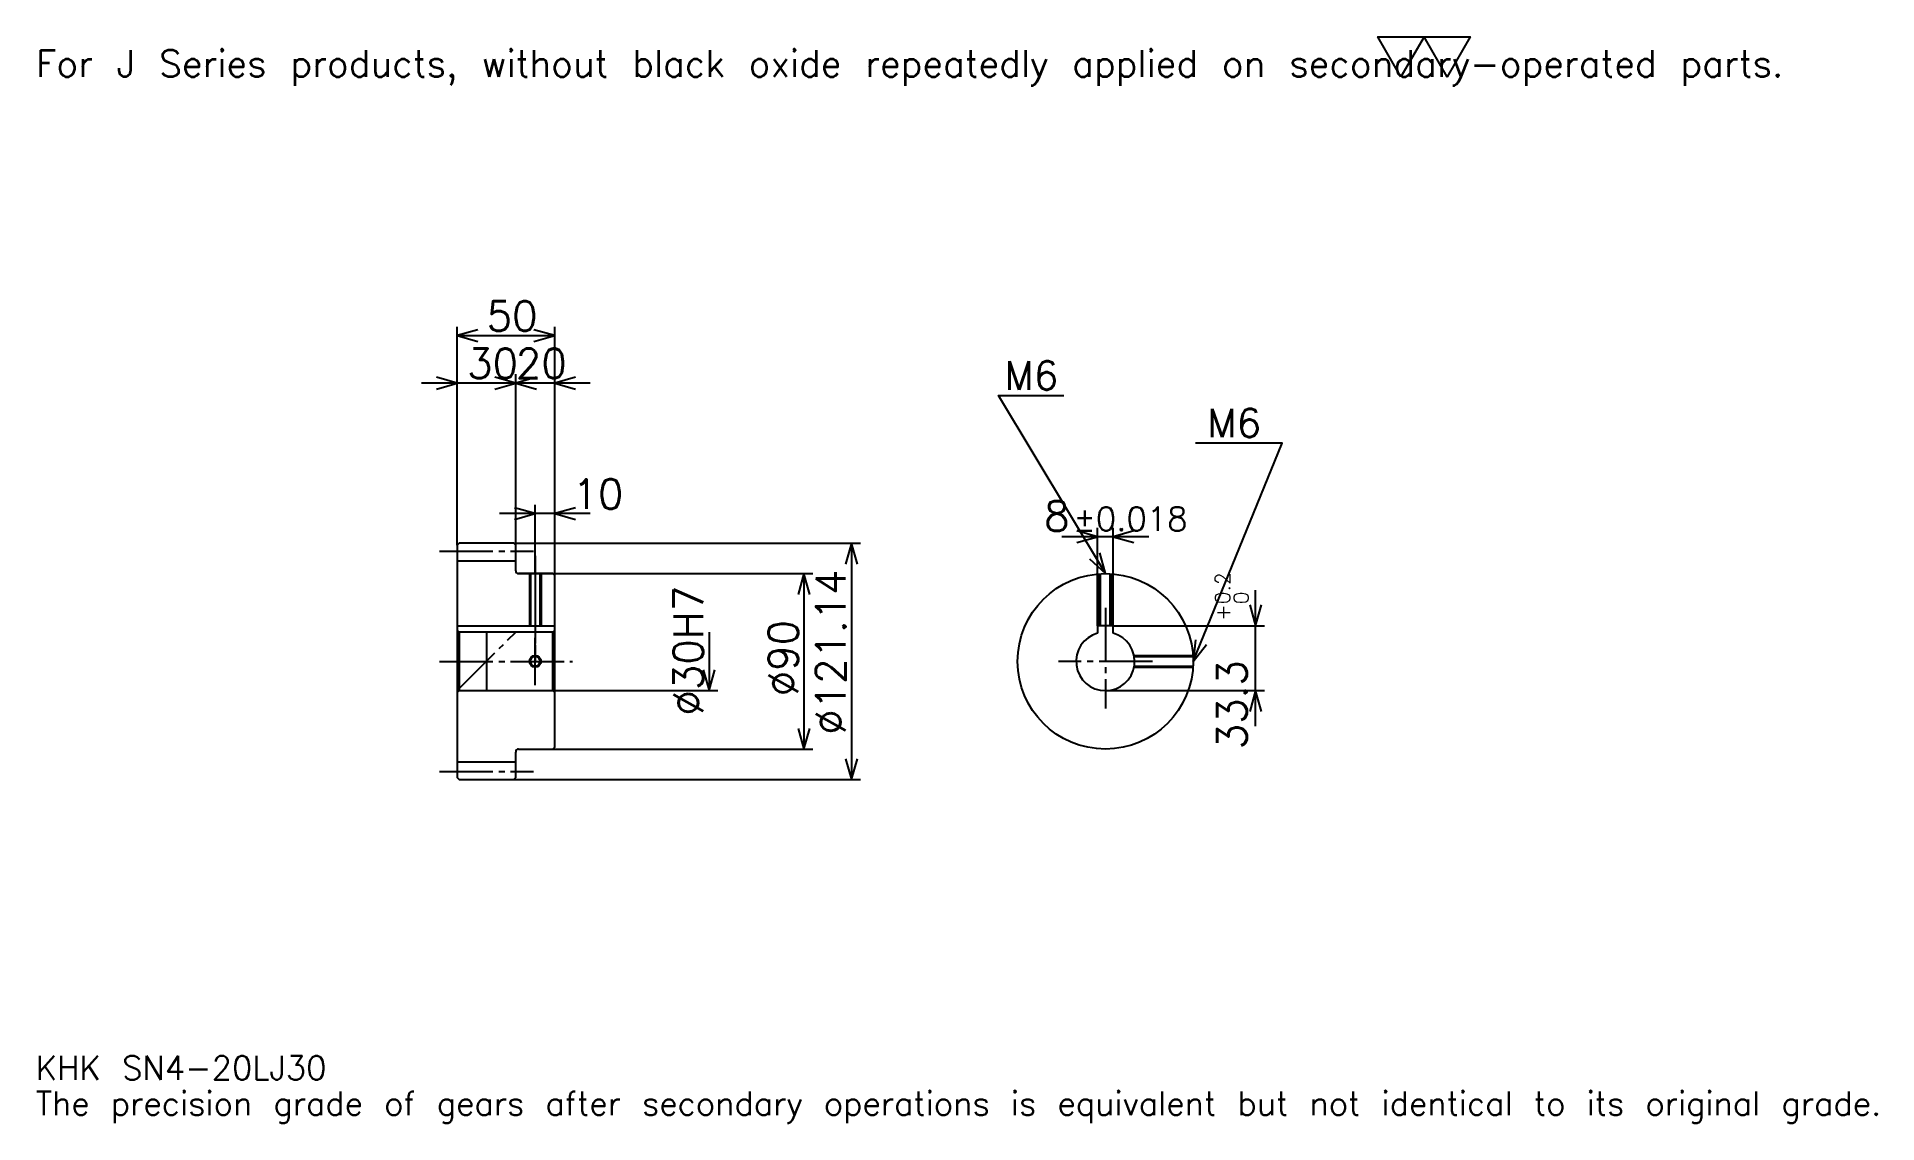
# Model space of a CAD drawing. Extents: x 31 to 975, y 11 to 568.
import ezdxf

# ---------------------------------------------------------------- set-up
doc = ezdxf.new("R2010")
doc.units = 0
doc.linetypes.add('DASHDOT', pattern=[36.521738, 27.391304, -3.043478, 3.043478, -3.043478])
doc.layers.get('0').update_dxf_attribs({"linetype": 'CONTINUOUS'})
doc.layers.add('DASHDOT', color=6, linetype='DASHDOT')
doc.styles.add('KANJI', font='TXT', dxfattribs={"bigfont": 'BIGFONT'})

msp = doc.modelspace()

# ---------------------------------------------------------------- linework, layer by layer
at = {"color": 5}
for p, q in [((246.521729, 308.61203), (246.521729, 419.698975)), ((296.521729, 308.61203), (296.521729, 419.698975)), ((246.521729, 415.133789), (296.521729, 415.133789)), ((294.782593, 390.78595), (228.260864, 390.78595)), ((314.782593, 390.78595), (258.260864, 390.78595)), ((276.521729, 308.61203), (276.521729, 395.351166)), ((314.782593, 323.829437), (268.260864, 323.829437)), ((286.521729, 308.61203), (286.521729, 328.394653)), ((601.173889, 311.995667), (556.652161, 311.995667)), ((574.913025, 266.343475), (574.913025, 316.560883)), ((582.913025, 266.343475), (582.913025, 316.560883)), ((246.521729, 307.61203), (246.521729, 308.61203)), ((275.521729, 308.61203), (296.521729, 308.61203)), ((276.521729, 307.61203), (276.521729, 308.61203)), ((286.521729, 293.043488), (286.521729, 308.61203)), ((286.521729, 293.043488), (286.521729, 308.61203)), ((296.521729, 308.61203), (453.260864, 308.61203)), ((296.521729, 292.043488), (296.521729, 308.61203)), ((448.695648, 308.61203), (448.695648, 187.474945)), ((278.021729, 293.043488), (296.521729, 293.043488)), ((296.521729, 293.043488), (428.913025, 293.043488)), ((424.347809, 293.043488), (424.347809, 203.043488)), ((655.956543, 214.782623), (655.956543, 284.60437)), ((582.913025, 266.343475), (660.521729, 266.343475)), ((375.652161, 263.043488), (375.652161, 233.043488)), ((296.521729, 233.043488), (380.217377, 233.043488)), ((578.913025, 233.043488), (660.521729, 233.043488)), ((278.021729, 203.043488), (296.521729, 203.043488)), ((296.521729, 203.043488), (428.913025, 203.043488)), ((275.521729, 187.474945), (296.521729, 187.474945)), ((296.521729, 187.474945), (453.260864, 187.474945))]:
    msp.add_line(p, q, dxfattribs=at)
at = {"color": 4}
for p, q in [((246.521729, 299.61203), (276.521729, 299.61203)), ((246.521729, 266.343475), (296.521729, 266.343475)), ((247.521729, 263.043488), (247.521729, 233.043488)), ((295.521729, 263.043488), (296.521729, 264.043488)), ((295.521729, 233.043488), (296.521729, 232.043488)), ((246.521729, 196.474945), (276.521729, 196.474945))]:
    msp.add_line(p, q, dxfattribs=at)
at = {"color": 7}
msp.add_line((261.521729, 263.260864), (261.521729, 232.826096), dxfattribs=at)
msp.add_lwpolyline([(730.434753, 547.826111), (718.565186, 568.400024), (766.043457, 568.400024), (754.173889, 547.826111), (742.304321, 568.400024), (730.434753, 547.826111)], dxfattribs=at)
at = {"color": 5}
for points in [[(257.173889, 418.177246), (246.521729, 415.133789), (257.173889, 412.090302)], [(285.869568, 412.090302), (296.521729, 415.133789), (285.869568, 418.177246)], [(235.869553, 387.742493), (246.521729, 390.78595), (235.869553, 393.829407)], [(265.869568, 387.742493), (276.521729, 390.78595), (265.869568, 393.829407)], [(287.173889, 393.829407), (276.521729, 390.78595), (287.173889, 387.742493)], [(307.173889, 393.829407), (296.521729, 390.78595), (307.173889, 387.742493)], [(578.913025, 293.043488), (524.130432, 384.347839), (557.608643, 384.347839)], [(623.913025, 248.043488), (669.565186, 360), (625.130493, 360)], [(275.869568, 320.78595), (286.521729, 323.829437), (275.869568, 326.872925)], [(307.173889, 326.872925), (296.521729, 323.829437), (307.173889, 320.78595)], [(564.260864, 308.952179), (574.913025, 311.995667), (564.260864, 315.039124)], [(593.565186, 315.039124), (582.913025, 311.995667), (593.565186, 308.952179)], [(451.739136, 297.959869), (448.695648, 308.61203), (445.652161, 297.959869)], [(570.822754, 300.611786), (578.913025, 293.043488), (576.042297, 303.7435)], [(427.391296, 282.391296), (424.347809, 293.043488), (421.304321, 282.391296)], [(652.913025, 276.995667), (655.956543, 266.343475), (659, 276.995667)], [(625.116943, 259.056305), (623.913025, 248.043488), (630.753296, 256.757965)], [(372.608673, 243.695663), (375.652161, 233.043488), (378.695618, 243.695663)], [(659, 222.391312), (655.956543, 233.043488), (652.913025, 222.391312)], [(421.304321, 213.695663), (424.347809, 203.043488), (427.391296, 213.695663)], [(445.652161, 198.127106), (448.695648, 187.474945), (451.739136, 198.127106)]]:
    msp.add_lwpolyline(points, dxfattribs=at)
at = {"color": 4}
for points in [[(276.521729, 294.543488), (276.521729, 307.61203), (275.521729, 308.61203), (247.521729, 308.61203), (246.521729, 307.61203), (246.521729, 232.043488)], [(278.021729, 203.043488), (295.521729, 203.043488), (296.521729, 204.043488), (296.521729, 292.043488), (295.521729, 293.043488), (278.021729, 293.043488)], [(283.521729, 293.043488), (283.521729, 266.343475)], [(284.061737, 293.043488), (284.061737, 266.343475)], [(288.98172, 293.043488), (288.98172, 266.343475)], [(289.521729, 293.043488), (289.521729, 266.343475)], [(575.913025, 266.343475), (575.913025, 292.943359)], [(576.453003, 266.343475), (576.453003, 292.976196)], [(581.373047, 266.343475), (581.373047, 292.976196)], [(581.913025, 266.343475), (581.913025, 292.943359)], [(582.913025, 262.500305), (582.913025, 266.343475), (574.913025, 266.343475), (574.913025, 262.500305)], [(246.521729, 232.043488), (247.521729, 233.043488), (295.521729, 233.043488), (295.521729, 263.043488), (247.521729, 263.043488), (246.521729, 264.043488)], [(593.609985, 251.043488), (623.812927, 251.043488)], [(593.709961, 250.503494), (623.845703, 250.503494)], [(593.709961, 245.583481), (623.845703, 245.583481)], [(593.609985, 245.043488), (623.812927, 245.043488)], [(246.521729, 232.043488), (246.521729, 188.474945), (247.521729, 187.474945), (275.521729, 187.474945), (276.521729, 188.474945), (276.521729, 201.543488)]]:
    msp.add_lwpolyline(points, dxfattribs=at)
for centre, radius in [((578.913025, 248.043488), 45), ((286.521729, 248.043488), 2.46)]:
    msp.add_circle(centre, radius, dxfattribs=at)
at = {"color": 7}
msp.add_circle((286.521729, 248.043488), 3, dxfattribs=at)
at = {"color": 4}
for centre, radius, start, end in [((278.021729, 294.543488), 1.5, 180, 270), ((578.913025, 248.043488), 15, 105.466010323, 74.533989677), ((278.021729, 201.543488), 1.5, 90, 180)]:
    msp.add_arc(centre, radius, start, end, dxfattribs=at)
at = {"layer": 'DASHDOT', "color": 7}
for p, q in [((237.391296, 304.61203), (285.652161, 304.61203)), ((286.521729, 293.043488), (286.521729, 248.043488)), ((578.913025, 275.473938), (578.913025, 223.913055)), ((246.521729, 233.043488), (276.521729, 263.043488)), ((237.391296, 248.043488), (305.652161, 248.043488)), ((603.043457, 248.043488), (554.782593, 248.043488)), ((237.391296, 191.474945), (285.652161, 191.474945))]:
    msp.add_line(p, q, dxfattribs=at)
for points in [[(286.521729, 302.17392), (286.521729, 257.213043)], [(286.521729, 235.913055), (286.521729, 260.17392)], [(274.391296, 248.043488), (298.652161, 248.043488)]]:
    msp.add_lwpolyline(points, dxfattribs=at)

# ---------------------------------------------------------------- texts
at = {"color": 7, "style": 'KANJI'}
for s, height, p in [('For J Series products, without black oxide repeatedly applied on secondary-operated parts.', 13.695652, (30.434782, 547.826111)), ('50', 15.217391, (261.630432, 417.568542)), ('30', 15.217391, (251.630417, 393.220734)), ('20', 15.217391, (276.630432, 393.220734)), ('M6', 14.608696, (527.173889, 387.391296)), ('M6', 14.608696, (631.217407, 363.043488)), ('10', 15.217391, (305.652161, 326.264221)), ('8', 15.217391, (547.501343, 315.039124)), ('%%p0.018', 12.173913, (562.564697, 315.039124)), ('KHK SN4-20LJ30', 12.173913, (30.434782, 33.47826)), ('The precision grade of gears after secondary operations is equivalent but not identical to its original grade.', 12.173913, (30.434782, 15.217391))]:
    msp.add_text(s, height=height, dxfattribs=at).set_placement(p)
for s, height, p in [('%%c121.14', 15.217391, (445.652161, 210.380447)), ('0.2', 7.608696, (642.869568, 277.361877)), ('%%c30H7', 15.217391, (372.608673, 220.271744)), ('+', 7.608696, (642.869568, 268.840149)), ('0', 7.608696, (652.304321, 277.361877)), ('%%c90', 15.217391, (421.304321, 230.163055)), ('33.3', 15.217391, (651.391296, 202.973251))]:
    msp.add_text(s, height=height, rotation=90, dxfattribs=at).set_placement(p)

doc.saveas('drawing.dxf')
